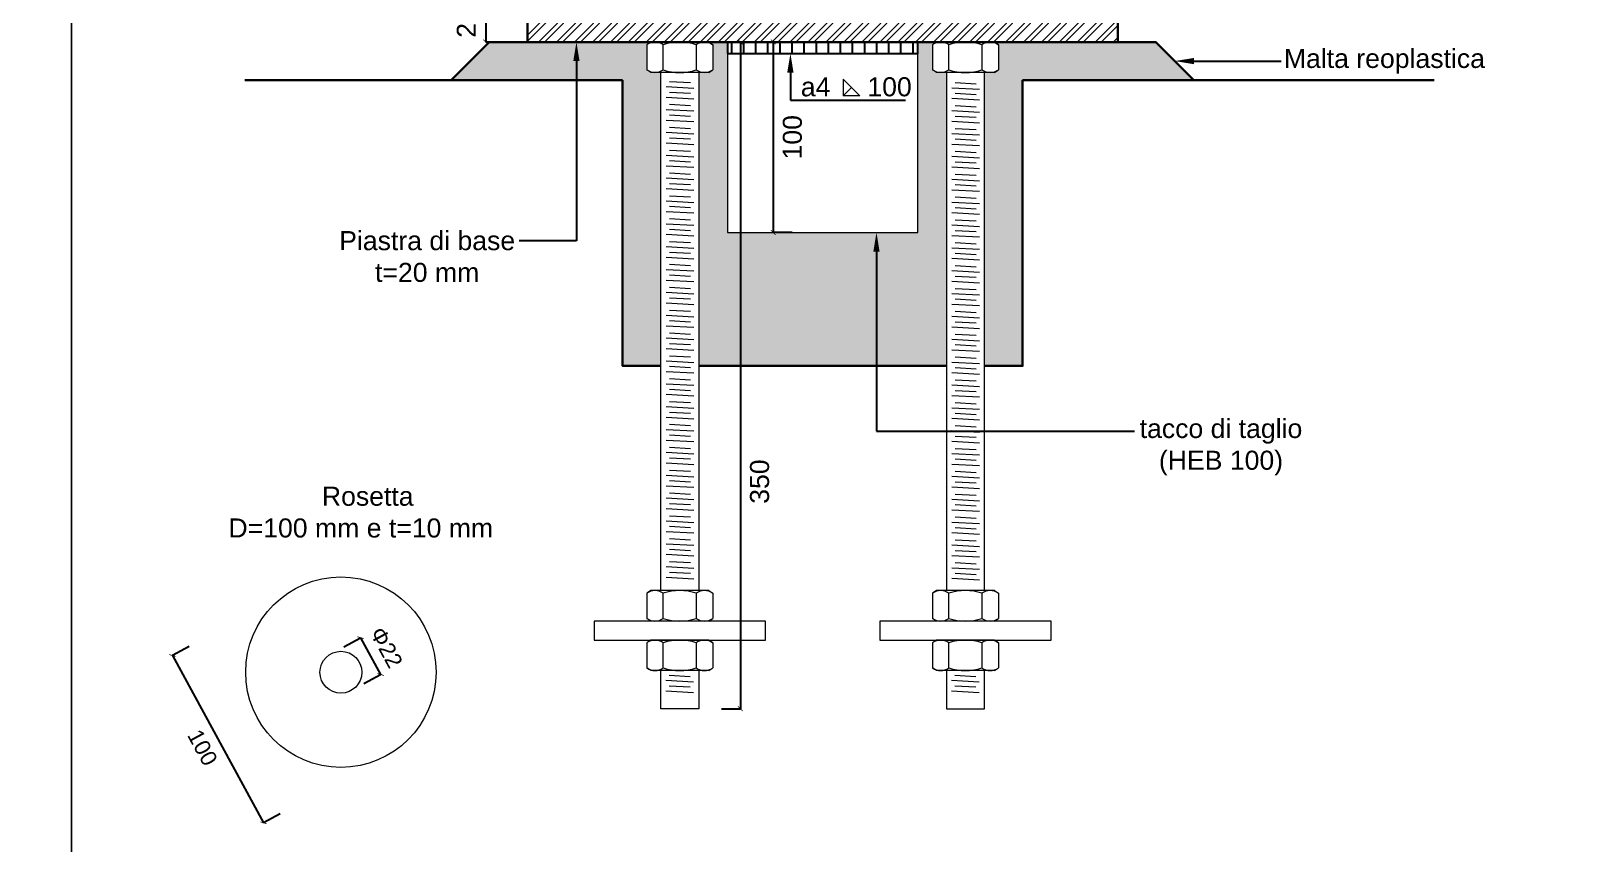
# Model space of a CAD drawing. Header units: millimetres. Extents: x 1415 to 3549, y 2194 to 4677.
# Drawn here: x 1790.36 to 1791.179, y 2312.454 to 2312.881 of the extents above; entities that cross this region are included whole.
import ezdxf
from ezdxf import colors
from ezdxf.entities.mleader import LeaderData, LeaderLine
from ezdxf.math import Vec2, Vec3

# ---------------------------------------------------------------- set-up
doc = ezdxf.new("R2010")
doc.units = ezdxf.units.MM
doc.linetypes.add('DASHDOT', pattern=[1, 0.5, -0.25, 0, -0.25])
doc.layers.get('0').update_dxf_attribs({"plot": 0})
for name, color, linetype, lineweight in [('bulloni', 170, 'Continuous', 15), ('giunti', 7, 'Continuous', 15), ('Layer3', 7, 'Continuous', 15), ('Layer4', 7, 'Continuous', 15), ('quote', 252, 'Continuous', 5), ('sezionato particolari', 7, 'Continuous', 30)]:
    doc.layers.add(name, color=color, linetype=linetype, lineweight=lineweight)
doc.layers.add('retini', color=7, linetype='DASHDOT', lineweight=9, true_color=0x636466)
doc.layers.add('saldatura', color=6, linetype='Continuous')
doc.styles.get("Standard").update_dxf_attribs({"font": 'arial.ttf'})
doc.dimstyles.new('quote acciaio', dxfattribs={"dimtxt": 0.01, "dimasz": 0.0025, "dimexe": 0, "dimexo": 0, "dimgap": 0.005, "dimtad": 2, "dimdec": 0, "dimlfac": 1000, "dimzin": 0, "dimdsep": 46, "dimtxsty": 'Standard', "dimblk": 'ARCHTICK', "dimcen": 0, "dimclre": 252, "dimadec": 0, "dimazin": 0, "dimtfac": 1, "dimtdec": 0, "dimtofl": 0, "dimtmove": 0, "dimatfit": 3, "dimfxl": 0.01, "dimfxlon": 1, "dimtolj": 1, "dimtzin": 0, "dimarcsym": 0})

# ---------------------------------------------------------------- blocks, each defined once
blk = doc.blocks.new('_ArchTick')
at = {"color": 0, "linetype": 'ByBlock', "const_width": 0.15}
blk.add_lwpolyline([(-0.5, -0.5), (0.5, 0.5)], dxfattribs=at)
blk = doc.blocks.new('*D940')
at = {"layer": 'Defpoints', "color": 0, "transparency": 16777216}
for p in [(1790.62004, 2312.89539), (1790.59815, 2312.87539), (1790.62004, 2312.87539)]:
    blk.add_point(p, dxfattribs=at)
at = {"layer": 'quote', "color": 252, "lineweight": -2, "transparency": 16777216}
for p, q in [((1790.60815, 2312.89539), (1790.59815, 2312.89539)), ((1790.60815, 2312.87539), (1790.59815, 2312.87539))]:
    blk.add_line(p, q, dxfattribs=at)
at = {"layer": 'quote', "color": 0, "linetype": 'Continuous', "lineweight": -2, "transparency": 16777216}
blk.add_line((1790.59815, 2312.89539), (1790.59815, 2312.87539), dxfattribs=at)
at = {"layer": 'quote', "color": 0, "lineweight": -2, "transparency": 16777216, "xscale": 0.0025, "yscale": 0.0025, "zscale": 0.0025}
for p, rotation in [((1790.59815, 2312.89539), 90), ((1790.59815, 2312.87539), 270)]:
    blk.add_blockref('_ArchTick', p, dxfattribs=dict(at, rotation=rotation))
at = {"layer": 'quote', "color": 0, "transparency": 16777216, "insert": (1790.58805, 2312.88539), "char_height": 0.01, "attachment_point": 5, "rotation": 90}
blk.add_mtext('\\A1;20', dxfattribs=at)
blk = doc.blocks.new('*D936')
at = {"layer": 'Defpoints', "color": 0, "transparency": 16777216}
for p in [(1790.71004, 2312.87539), (1790.71004, 2312.52539), (1790.73189, 2312.52539)]:
    blk.add_point(p, dxfattribs=at)
at = {"layer": 'quote', "color": 252, "lineweight": -2, "transparency": 16777216}
for p, q in [((1790.72189, 2312.87539), (1790.73189, 2312.87539)), ((1790.72189, 2312.52539), (1790.73189, 2312.52539))]:
    blk.add_line(p, q, dxfattribs=at)
at = {"layer": 'quote', "color": 0, "linetype": 'Continuous', "lineweight": -2, "transparency": 16777216}
blk.add_line((1790.73189, 2312.87539), (1790.73189, 2312.52539), dxfattribs=at)
at = {"layer": 'quote', "color": 0, "lineweight": -2, "transparency": 16777216, "xscale": 0.0025, "yscale": 0.0025, "zscale": 0.0025}
for p, rotation in [((1790.73189, 2312.87539), 90), ((1790.73189, 2312.52539), 270)]:
    blk.add_blockref('_ArchTick', p, dxfattribs=dict(at, rotation=rotation))
at = {"layer": 'quote', "color": 0, "transparency": 16777216, "insert": (1790.742, 2312.64461), "char_height": 0.01, "attachment_point": 5, "rotation": 90}
blk.add_mtext('\\A1;350', dxfattribs=at)
blk = doc.blocks.new('*D949')
at = {"layer": 'Defpoints', "color": 0, "transparency": 16777216}
for p in [(1790.74912, 2312.87539), (1790.74912, 2312.77539), (1790.77504, 2312.77539)]:
    blk.add_point(p, dxfattribs=at)
at = {"layer": 'quote', "color": 0, "linetype": 'Continuous', "lineweight": -2, "transparency": 16777216}
blk.add_line((1790.74912, 2312.87539), (1790.74912, 2312.77539), dxfattribs=at)
at = {"layer": 'quote', "color": 252, "lineweight": -2, "transparency": 16777216}
blk.add_line((1790.75912, 2312.77539), (1790.74912, 2312.77539), dxfattribs=at)
at = {"layer": 'quote', "color": 0, "lineweight": -2, "transparency": 16777216, "xscale": 0.0025, "yscale": 0.0025, "zscale": 0.0025}
for p, rotation in [((1790.74912, 2312.87539), 90), ((1790.74912, 2312.77539), 270)]:
    blk.add_blockref('_ArchTick', p, dxfattribs=dict(at, rotation=rotation))
at = {"layer": 'quote', "color": 0, "transparency": 16777216, "insert": (1790.75922, 2312.82539), "char_height": 0.01, "attachment_point": 5, "rotation": 90}
blk.add_mtext('\\A1;100', dxfattribs=at)
blk = doc.blocks.new('*D1420')
at = {"layer": 'Defpoints', "color": 0, "transparency": 16777216}
for p in [(1790.51688, 2312.55419), (1790.54299, 2312.54334), (1790.5274, 2312.53486)]:
    blk.add_point(p, dxfattribs=at)
at = {"layer": 'quote', "color": 252, "lineweight": -2, "transparency": 16777216}
for p, q in [((1790.52369, 2312.55789), (1790.53247, 2312.56267)), ((1790.5342, 2312.53856), (1790.54299, 2312.54334))]:
    blk.add_line(p, q, dxfattribs=at)
at = {"layer": 'quote', "color": 0, "linetype": 'Continuous', "lineweight": -2, "transparency": 16777216}
blk.add_line((1790.53247, 2312.56267), (1790.54299, 2312.54334), dxfattribs=at)
at = {"layer": 'quote', "color": 0, "lineweight": -2, "transparency": 16777216, "xscale": 0.0025, "yscale": 0.0025, "zscale": 0.0025}
for p, rotation in [((1790.53247, 2312.56267), 118.5515052048096), ((1790.54299, 2312.54334), 298.5515052048096)]:
    blk.add_blockref('_ArchTick', p, dxfattribs=dict(at, rotation=rotation))
at = {"layer": 'quote', "color": 0, "transparency": 16777216, "insert": (1790.54602, 2312.55752), "char_height": 0.01, "width": 0.0143727, "attachment_point": 5, "rotation": 298.55151}
blk.add_mtext('\\A1;{\\H0.83333x;Φ22}', dxfattribs=at)
blk = doc.blocks.new('*D1421')
at = {"layer": 'Defpoints', "color": 0, "transparency": 16777216}
for p in [(1790.49824, 2312.58844), (1790.54604, 2312.50061), (1790.48149, 2312.46548)]:
    blk.add_point(p, dxfattribs=at)
at = {"layer": 'quote', "color": 252, "lineweight": -2, "transparency": 16777216}
for p, q in [((1790.44248, 2312.5581), (1790.43369, 2312.55332)), ((1790.49027, 2312.47026), (1790.48149, 2312.46548))]:
    blk.add_line(p, q, dxfattribs=at)
at = {"layer": 'quote', "color": 0, "linetype": 'Continuous', "lineweight": -2, "transparency": 16777216}
blk.add_line((1790.43369, 2312.55332), (1790.48149, 2312.46548), dxfattribs=at)
at = {"layer": 'quote', "color": 0, "lineweight": -2, "transparency": 16777216, "xscale": 0.0025, "yscale": 0.0025, "zscale": 0.0025}
for p, rotation in [((1790.43369, 2312.55332), 118.5515052048096), ((1790.48149, 2312.46548), 298.5515052048096)]:
    blk.add_blockref('_ArchTick', p, dxfattribs=dict(at, rotation=rotation))
at = {"layer": 'quote', "color": 0, "transparency": 16777216, "insert": (1790.44946, 2312.50498), "char_height": 0.01, "width": 0.0143727, "attachment_point": 5, "rotation": 298.55151}
blk.add_mtext('\\A1;{\\H0.83333x;100}', dxfattribs=at)
blk = doc.blocks.new('*U1446')
at = {"layer": 'bulloni'}
for p, q in [((-0.08225, 0.00215), (-0.06781, 0.00134)), ((-0.08058, 0.00483), (-0.06947, 0.00421)), ((0.06781, 0.00153), (0.08225, 0.00072)), ((0.06947, 0.00421), (0.08058, 0.00359)), ((-0.08225, -0.00341), (-0.06781, -0.00421)), ((-0.08058, -0.00072), (-0.06947, -0.00134)), ((0.06781, -0.00403), (0.08225, -0.00483)), ((0.06947, -0.00134), (0.08058, -0.00196))]:
    blk.add_line(p, q, dxfattribs=at)
blk = doc.blocks.new('*U1447')
at = {"layer": 'retini', "color": 0, "linetype": 'ByBlock', "lineweight": -2, "transparency": 16777216}
for p in [(0, 0), (0, -0.012), (0, -0.024), (0, -0.036), (0, -0.048), (0, -0.06), (0, -0.072), (0, -0.084), (0, -0.096), (0, -0.108), (0, -0.12), (0, -0.132), (0, -0.144), (0, -0.156), (0, -0.168), (0, -0.18), (0, -0.192), (0, -0.204), (0, -0.216), (0, -0.228), (0, -0.24), (0, -0.252)]:
    blk.add_blockref('*U1446', p, dxfattribs=at)

msp = doc.modelspace()

# ---------------------------------------------------------------- hatches: boundary and pattern name
at = {"layer": 'retini', "lineweight": 15}
h = msp.add_hatch(dxfattribs=at)
h.set_pattern_fill('AR-SAND', color=256, scale=0.0001)
h.set_pattern_definition([(37.5, (0, 0), (-0.0001600031296, 0.0048941323733), [0, -0.0038608, 0, -0.004318, 0, -0.0041275]), (7.5, (0, 0), (0.004495232831, 0.007168251006), [0, -0.0020828, 0, -0.0034798, 0, -0.0013335]), (327.5, (-0.003124, 0), (0.0079099237024, 1.4371847e-05), [0, -0.00127, 0, -0.004572, 0, -0.005969]), (317.5, (-0.003124, 0), (0.007635564525, 0.002229293233), [0, -0.000635, 0, -0.0029972, 0, -0.003429])])
h.paths.add_polyline_path([(1790.68272, 2312.874, -0.018344), (1790.68317, 2312.8743), (1790.68482, 2312.87539), (1790.62004, 2312.87539), (1790.60004, 2312.87539), (1790.58004, 2312.85539), (1790.67004, 2312.85539), (1790.67004, 2312.70539), (1790.69004, 2312.70539), (1790.69004, 2312.85939), (1790.68482, 2312.85939), (1790.68317, 2312.86049, -0.018344), (1790.68272, 2312.86079)])
h.paths.add_polyline_path([(1790.95004, 2312.87539), (1790.93004, 2312.87539), (1790.86526, 2312.87539), (1790.86691, 2312.8743, -0.018344), (1790.86736, 2312.874), (1790.86736, 2312.86079, -0.018344), (1790.86691, 2312.86049), (1790.86526, 2312.85939), (1790.86004, 2312.85939), (1790.86004, 2312.70539), (1790.88004, 2312.70539), (1790.88004, 2312.85539), (1790.97004, 2312.85539)])
h.paths.add_polyline_path([(1790.72504, 2312.87539), (1790.71526, 2312.87539), (1790.71691, 2312.8743, -0.018344), (1790.71736, 2312.874), (1790.71736, 2312.86079, -0.018344), (1790.71691, 2312.86049), (1790.71526, 2312.85939), (1790.71004, 2312.85939), (1790.71004, 2312.70539), (1790.73004, 2312.70539), (1790.77504, 2312.70539), (1790.82004, 2312.70539), (1790.84004, 2312.70539), (1790.84004, 2312.85939), (1790.83482, 2312.85939), (1790.83317, 2312.86049, -0.018344), (1790.83272, 2312.86079), (1790.83272, 2312.874, -0.018344), (1790.83317, 2312.8743), (1790.83482, 2312.87539), (1790.82504, 2312.87539), (1790.82504, 2312.77539), (1790.72504, 2312.77539)])
h.paths.add_polyline_path([(1791.29354, 2312.77279), (1791.31408, 2312.77279), (1791.31408, 2312.79339), (1791.29354, 2312.79339)], flags=9)
h.paths.add_polyline_path([(1791.40464, 2312.80268), (1791.43295, 2312.80268), (1791.43295, 2312.82329), (1791.40464, 2312.82329)], flags=9)
h.paths.add_polyline_path([(1791.24396, 2312.63973), (1791.24396, 2312.66803), (1791.22335, 2312.66803), (1791.22335, 2312.63973)], flags=9)
h.paths.add_polyline_path([(1791.20701, 2312.54519), (1791.20701, 2312.5735), (1791.1864, 2312.5735), (1791.1864, 2312.54519)], flags=9)
h.paths.add_polyline_path([(1791.41502, 2313.06731), (1791.44333, 2313.06731), (1791.44333, 2313.08791), (1791.41502, 2313.08791)], flags=9)
h.paths.add_polyline_path([(1790.76101, 2313.13372), (1790.78932, 2313.13372), (1790.78932, 2313.15432), (1790.76101, 2313.15432)], flags=9)
h.paths.add_polyline_path([(1790.78563, 2313.04071), (1790.7984, 2313.04071), (1790.7984, 2313.06131), (1790.78563, 2313.06131)], flags=9)
h.paths.add_polyline_path([(1790.59842, 2312.94081), (1790.59842, 2312.96912), (1790.57782, 2312.96912), (1790.57782, 2312.94081)], flags=9)
h.paths.add_polyline_path([(1790.59842, 2312.87525), (1790.59842, 2312.89579), (1790.57782, 2312.89579), (1790.57782, 2312.87525)], flags=9)
h.paths.add_polyline_path([(1790.61017, 2313.03244), (1790.63071, 2313.03244), (1790.63071, 2313.05305), (1790.61017, 2313.05305)], flags=9)
h.paths.add_polyline_path([(1790.64982, 2313.17595), (1790.67036, 2313.17595), (1790.67036, 2313.19656), (1790.64982, 2313.19656)], flags=9)
h.paths.add_polyline_path([(1790.76046, 2313.17595), (1790.78877, 2313.17595), (1790.78877, 2313.19656), (1790.76046, 2313.19656)], flags=9)
h.paths.add_polyline_path([(1790.87982, 2313.17595), (1790.90036, 2313.17595), (1790.90036, 2313.19656), (1790.87982, 2313.19656)], flags=9)
h.paths.add_polyline_path([(1790.75237, 2312.6305), (1790.75237, 2312.6588), (1790.73177, 2312.6588), (1790.73177, 2312.6305)], flags=9)
h.paths.add_polyline_path([(1790.79552, 2312.81081), (1790.79552, 2312.83912), (1790.77491, 2312.83912), (1790.77491, 2312.81081)], flags=25)
h.paths.add_polyline_path([(1790.95275, 2313.0634), (1791.01367, 2313.0634), (1791.01367, 2313.08401), (1790.95275, 2313.08401)], flags=9)
h.paths.add_polyline_path([(1790.93349, 2313.01707), (1791.17451, 2313.01707), (1791.17451, 2313.03768), (1790.93349, 2313.03768)], flags=9)
h.paths.add_polyline_path([(1791.01532, 2312.85632), (1791.12592, 2312.85632), (1791.12592, 2312.87693), (1791.01532, 2312.87693)], flags=9)
h.paths.add_polyline_path([(1790.97828, 2312.91623), (1791.12536, 2312.91623), (1791.12536, 2312.93684), (1790.97828, 2312.93684)], flags=9)
h.paths.add_polyline_path([(1790.51847, 2312.74395), (1790.61588, 2312.74395), (1790.61588, 2312.78126), (1790.51847, 2312.78126)], flags=9)
h.paths.add_polyline_path([(1790.91085, 2312.6452), (1791.00128, 2312.6452), (1791.00128, 2312.68265), (1790.91085, 2312.68265)], flags=9)
h.paths.add_polyline_path([(1790.43549, 2312.51168), (1790.44717, 2312.49023), (1790.46298, 2312.49884), (1790.45131, 2312.52029)], flags=9)
h.paths.add_polyline_path([(1790.40621, 2313.4842), (1790.62788, 2313.4842), (1790.62788, 2313.52164), (1790.40621, 2313.52164)], flags=9)
h.paths.add_polyline_path([(1790.45953, 2312.60977), (1790.6035, 2312.60977), (1790.6035, 2312.64709), (1790.45953, 2312.64709)], flags=9)
h.paths.add_polyline_path([(1790.89903, 2313.37471), (1791.12071, 2313.37471), (1791.12071, 2313.41216), (1790.89903, 2313.41216)], flags=9)
h.paths.add_polyline_path([(1790.49913, 2312.35907), (1790.66331, 2312.35907), (1790.66331, 2312.37968), (1790.49913, 2312.37968)], flags=9)
h.paths.add_polyline_path([(1791.34896, 2312.83858), (1791.51429, 2312.83858), (1791.51429, 2312.85919), (1791.34896, 2312.85919)], flags=9)
h.paths.add_polyline_path([(1791.33447, 2314.03843), (1791.45205, 2314.03843), (1791.45205, 2314.05904), (1791.33447, 2314.05904)], flags=9)
h.paths.add_polyline_path([(1790.72609, 2313.21243), (1790.81961, 2313.21243), (1790.81961, 2313.23304), (1790.72609, 2313.23304)], flags=9)
h.paths.add_polyline_path([(1791.35754, 2313.43502), (1791.37189, 2313.43502), (1791.37189, 2313.45563), (1791.35754, 2313.45563)], flags=9)
h.paths.add_polyline_path([(1791.35695, 2313.98466), (1791.37131, 2313.98466), (1791.37131, 2314.00527), (1791.35695, 2314.00527)], flags=9)
h.paths.add_polyline_path([(1791.62959, 2313.73092), (1791.62959, 2313.74524), (1791.60898, 2313.74524), (1791.60898, 2313.73092)], flags=9)
h.paths.add_polyline_path([(1791.22771, 2313.73034), (1791.22771, 2313.74466), (1791.2071, 2313.74466), (1791.2071, 2313.73034)], flags=9)
h.paths.add_polyline_path([(1790.68429, 2314.03356), (1790.77778, 2314.03356), (1790.77778, 2314.05416), (1790.68429, 2314.05416)], flags=9)
h.paths.add_polyline_path([(1791.3235, 2313.33826), (1791.53463, 2313.33826), (1791.53463, 2313.35886), (1791.3235, 2313.35886)], flags=9)
h.paths.add_polyline_path([(1790.83508, 2314.08605), (1791.34188, 2314.08605), (1791.34188, 2314.15044), (1790.83508, 2314.15044)], flags=9)
at = {"layer": 'retini', "transparency": 33554687}
h = msp.add_hatch(dxfattribs=at)
h.set_pattern_fill('ANSI32', color=256, scale=0.0007)
h.set_pattern_definition([(45, (0, 0), (-0.004714634464, 0.004714634464), []), (45, (0.003143, 0), (-0.004714634464, 0.004714634464), [])])
h.paths.add_polyline_path([(1790.62004, 2312.89539), (1790.62004, 2312.87539), (1790.93004, 2312.87539), (1790.93004, 2312.89539)])
at = {"layer": 'saldatura'}
h = msp.add_hatch(dxfattribs=at)
h.set_pattern_fill('ANSI31', color=256, scale=0.002, angle=225)
h.set_pattern_definition([(270, (5.615314, 0.022693), (0.00635, -9e-19), [])])
h.paths.add_polyline_path([(1790.82504, 2312.87539), (1790.72504, 2312.87539), (1790.72504, 2312.86939), (1790.82504, 2312.86939)])

# ---------------------------------------------------------------- linework, layer by layer
at = {"layer": 'bulloni'}
for p, q in [((1790.68482, 2312.87539), (1790.68272, 2312.874)), ((1790.68272, 2312.874), (1790.68272, 2312.86079)), ((1790.71526, 2312.87539), (1790.68482, 2312.87539)), ((1790.69138, 2312.86079), (1790.69138, 2312.874)), ((1790.7087, 2312.874), (1790.7087, 2312.86079)), ((1790.71526, 2312.87539), (1790.71736, 2312.874)), ((1790.71736, 2312.874), (1790.71736, 2312.86079)), ((1790.83482, 2312.87539), (1790.83272, 2312.874)), ((1790.83272, 2312.874), (1790.83272, 2312.86079)), ((1790.86526, 2312.87539), (1790.83482, 2312.87539)), ((1790.84138, 2312.86079), (1790.84138, 2312.874)), ((1790.8587, 2312.874), (1790.8587, 2312.86079)), ((1790.86526, 2312.87539), (1790.86736, 2312.874)), ((1790.86736, 2312.874), (1790.86736, 2312.86079)), ((1790.68482, 2312.85939), (1790.68272, 2312.86079)), ((1790.71526, 2312.85939), (1790.68482, 2312.85939)), ((1790.71526, 2312.85939), (1790.71736, 2312.86079)), ((1790.83482, 2312.85939), (1790.83272, 2312.86079)), ((1790.86526, 2312.85939), (1790.83482, 2312.85939)), ((1790.86526, 2312.85939), (1790.86736, 2312.86079)), ((1790.68482, 2312.58739), (1790.68272, 2312.586)), ((1790.68272, 2312.586), (1790.68272, 2312.57279)), ((1790.71526, 2312.58739), (1790.68482, 2312.58739)), ((1790.69138, 2312.57279), (1790.69138, 2312.586)), ((1790.7087, 2312.586), (1790.7087, 2312.57279)), ((1790.71526, 2312.58739), (1790.71736, 2312.586)), ((1790.71736, 2312.586), (1790.71736, 2312.57279)), ((1790.83482, 2312.58739), (1790.83272, 2312.586)), ((1790.83272, 2312.586), (1790.83272, 2312.57279)), ((1790.86526, 2312.58739), (1790.83482, 2312.58739)), ((1790.84138, 2312.57279), (1790.84138, 2312.586)), ((1790.8587, 2312.586), (1790.8587, 2312.57279)), ((1790.86526, 2312.58739), (1790.86736, 2312.586)), ((1790.86736, 2312.586), (1790.86736, 2312.57279)), ((1790.68482, 2312.57139), (1790.68272, 2312.57279)), ((1790.71526, 2312.57139), (1790.68482, 2312.57139)), ((1790.71526, 2312.57139), (1790.71736, 2312.57279)), ((1790.83482, 2312.57139), (1790.83272, 2312.57279)), ((1790.86526, 2312.57139), (1790.83482, 2312.57139)), ((1790.86526, 2312.57139), (1790.86736, 2312.57279)), ((1790.68482, 2312.56139), (1790.68272, 2312.56)), ((1790.71526, 2312.56139), (1790.68482, 2312.56139)), ((1790.71526, 2312.56139), (1790.71736, 2312.56)), ((1790.83482, 2312.56139), (1790.83272, 2312.56)), ((1790.86526, 2312.56139), (1790.83482, 2312.56139)), ((1790.86526, 2312.56139), (1790.86736, 2312.56)), ((1790.68272, 2312.56), (1790.68272, 2312.54679)), ((1790.69138, 2312.54679), (1790.69138, 2312.56)), ((1790.7087, 2312.56), (1790.7087, 2312.54679)), ((1790.71736, 2312.56), (1790.71736, 2312.54679)), ((1790.83272, 2312.56), (1790.83272, 2312.54679)), ((1790.84138, 2312.54679), (1790.84138, 2312.56)), ((1790.8587, 2312.56), (1790.8587, 2312.54679)), ((1790.86736, 2312.56), (1790.86736, 2312.54679)), ((1790.68482, 2312.54539), (1790.68272, 2312.54679)), ((1790.71526, 2312.54539), (1790.68482, 2312.54539)), ((1790.71526, 2312.54539), (1790.71736, 2312.54679)), ((1790.83482, 2312.54539), (1790.83272, 2312.54679)), ((1790.86526, 2312.54539), (1790.83482, 2312.54539)), ((1790.86526, 2312.54539), (1790.86736, 2312.54679)), ((1790.69282, 2312.5403), (1790.70726, 2312.53949)), ((1790.69448, 2312.54299), (1790.70559, 2312.54237)), ((1790.69448, 2312.53743), (1790.70559, 2312.53681)), ((1790.84282, 2312.5403), (1790.85726, 2312.53949)), ((1790.84448, 2312.54299), (1790.85559, 2312.54237)), ((1790.84448, 2312.53743), (1790.85559, 2312.53681)), ((1790.69282, 2312.53475), (1790.70726, 2312.53394)), ((1790.84282, 2312.53475), (1790.85726, 2312.53394))]:
    msp.add_line(p, q, dxfattribs=at)
for points in [[(1790.69004, 2312.58739), (1790.69004, 2312.85939)], [(1790.71004, 2312.85939), (1790.71004, 2312.58739)], [(1790.84004, 2312.85939), (1790.84004, 2312.58739)], [(1790.86004, 2312.58739), (1790.86004, 2312.85939)], [(1790.71004, 2312.54539), (1790.71004, 2312.52539), (1790.71004, 2312.52539), (1790.71004, 2312.52539), (1790.69004, 2312.52539), (1790.69004, 2312.52539), (1790.69004, 2312.52539), (1790.69004, 2312.54539)], [(1790.84004, 2312.54539), (1790.84004, 2312.52539), (1790.84004, 2312.52539), (1790.84004, 2312.52539), (1790.86004, 2312.52539), (1790.86004, 2312.52539), (1790.86004, 2312.52539), (1790.86004, 2312.54539)]]:
    msp.add_lwpolyline(points, dxfattribs=at)
for centre, radius, start, end in [((1790.68705, 2312.86798), 0.00741, 54.26215, 125.73785), ((1790.70004, 2312.84783), 0.02756, 71.68582, 108.31418), ((1790.71303, 2312.86798), 0.00741, 54.26215, 125.73785), ((1790.83705, 2312.86798), 0.00741, 54.26215, 125.73785), ((1790.85004, 2312.84783), 0.02756, 71.68582, 108.31418), ((1790.86303, 2312.86798), 0.00741, 54.26215, 125.73785), ((1790.68705, 2312.86681), 0.00741, 234.26215, 305.73785), ((1790.70004, 2312.88695), 0.02756, 251.68582, 288.31418), ((1790.71303, 2312.86681), 0.00741, 234.26215, 305.73785), ((1790.83705, 2312.86681), 0.00741, 234.26215, 305.73785), ((1790.85004, 2312.88695), 0.02756, 251.68582, 288.31418), ((1790.86303, 2312.86681), 0.00741, 234.26215, 305.73785), ((1790.68705, 2312.57998), 0.00741, 54.26215, 125.73785), ((1790.70004, 2312.55983), 0.02756, 71.68582, 108.31418), ((1790.71303, 2312.57998), 0.00741, 54.26215, 125.73785), ((1790.83705, 2312.57998), 0.00741, 54.26215, 125.73785), ((1790.85004, 2312.55983), 0.02756, 71.68582, 108.31418), ((1790.86303, 2312.57998), 0.00741, 54.26215, 125.73785), ((1790.68705, 2312.57881), 0.00741, 234.26215, 305.73785), ((1790.70004, 2312.59895), 0.02756, 251.68582, 288.31418), ((1790.71303, 2312.57881), 0.00741, 234.26215, 305.73785), ((1790.83705, 2312.57881), 0.00741, 234.26215, 305.73785), ((1790.85004, 2312.59895), 0.02756, 251.68582, 288.31418), ((1790.86303, 2312.57881), 0.00741, 234.26215, 305.73785), ((1790.68705, 2312.55398), 0.00741, 54.26215, 125.73785), ((1790.70004, 2312.53383), 0.02756, 71.68582, 108.31418), ((1790.71303, 2312.55398), 0.00741, 54.26215, 125.73785), ((1790.83705, 2312.55398), 0.00741, 54.26215, 125.73785), ((1790.85004, 2312.53383), 0.02756, 71.68582, 108.31418), ((1790.86303, 2312.55398), 0.00741, 54.26215, 125.73785), ((1790.68705, 2312.55281), 0.00741, 234.26215, 305.73785), ((1790.70004, 2312.57295), 0.02756, 251.68582, 288.31418), ((1790.71303, 2312.55281), 0.00741, 234.26215, 305.73785), ((1790.83705, 2312.55281), 0.00741, 234.26215, 305.73785), ((1790.85004, 2312.57295), 0.02756, 251.68582, 288.31418), ((1790.86303, 2312.55281), 0.00741, 234.26215, 305.73785)]:
    msp.add_arc(centre, radius, start, end, dxfattribs=at)
at = {"layer": 'giunti'}
for points in [[(1790.74504, 2312.57139), (1790.65504, 2312.57139)], [(1790.65504, 2312.57139), (1790.65504, 2312.56139), (1790.74504, 2312.56139), (1790.74504, 2312.57139)], [(1790.89504, 2312.57139), (1790.80504, 2312.57139)], [(1790.80504, 2312.57139), (1790.80504, 2312.56139), (1790.89504, 2312.56139), (1790.89504, 2312.57139)]]:
    msp.add_lwpolyline(points, dxfattribs=at)
for radius in [0.05, 0.011]:
    msp.add_circle((1790.52214, 2312.54453), radius, dxfattribs=at)
at = {"layer": 'Layer3'}
for points in [[(1788.7096, 2314.18968), (1790.38074, 2314.18968), (1790.38074, 2312.20923), (1788.7096, 2312.20923)], [(1790.38074, 2314.18968), (1791.6796, 2314.18968), (1791.6796, 2312.20923), (1790.38074, 2312.20923)]]:
    msp.add_lwpolyline(points, close=True, dxfattribs=at)
msp.add_lwpolyline([(1790.72504, 2312.87539), (1790.72504, 2312.77539), (1790.82504, 2312.77539), (1790.82504, 2312.87539)], dxfattribs=at)
at = {"layer": 'quote', "lineweight": 20}
for points in [[(1790.78584, 2312.85594), (1790.78584, 2312.8472)], [(1790.78584, 2312.85594), (1790.79458, 2312.8472), (1790.79021, 2312.85157), (1790.78584, 2312.8472)], [(1790.79458, 2312.8472), (1790.78584, 2312.8472)]]:
    msp.add_lwpolyline(points, dxfattribs=at)
at = {"layer": 'saldatura'}
msp.add_lwpolyline([(1790.72504, 2312.86939), (1790.82504, 2312.86939), (1790.82504, 2312.87539), (1790.72504, 2312.87539)], close=True, dxfattribs=at)
at = {"layer": 'sezionato particolari'}
for points in [[(1790.62004, 2312.89539), (1790.62004, 2312.87539), (1790.93004, 2312.87539), (1790.93004, 2312.89539), (1790.62004, 2312.89539)], [(1790.58004, 2312.85539), (1790.60004, 2312.87539), (1790.62004, 2312.87539)], [(1790.97004, 2312.85539), (1790.95004, 2312.87539), (1790.93004, 2312.87539)], [(1790.58004, 2312.85539), (1790.47168, 2312.85539)], [(1790.67004, 2312.85539), (1790.58004, 2312.85539)], [(1790.67004, 2312.85539), (1790.67004, 2312.70539), (1790.67004, 2312.70539)], [(1790.97004, 2312.85539), (1790.88004, 2312.85539)], [(1790.88004, 2312.85539), (1790.88004, 2312.70539), (1790.88004, 2312.70539)], [(1790.97004, 2312.85539), (1791.09615, 2312.85539)], [(1790.69004, 2312.70539), (1790.67004, 2312.70539)], [(1790.77504, 2312.70539), (1790.73004, 2312.70539), (1790.71004, 2312.70539)], [(1790.77504, 2312.70539), (1790.82004, 2312.70539), (1790.84004, 2312.70539)], [(1790.86004, 2312.70539), (1790.88004, 2312.70539)]]:
    msp.add_lwpolyline(points, dxfattribs=at)

# ---------------------------------------------------------------- block references
at = {"layer": 'retini'}
msp.add_blockref('*U1447', (1790.77517, 2312.84986), dxfattribs=at)

# ---------------------------------------------------------------- texts
at = {"layer": 'Layer4', "insert": (1790.4631, 2312.64194), "char_height": 0.01, "attachment_point": 1}
msp.add_mtext_dynamic_manual_height_columns('\\pxqc;Rosetta \\P\\pq*;D=100 mm e t=10 mm ', width=0.1462227, gutter_width=12.5, heights=[0], dxfattribs=at)

# ---------------------------------------------------------------- dimensions: what is measured, and where the dimension line sits
at = {"layer": 'quote'}
for base, p1, p2, picture, middle in [((1790.59815, 2312.87539), (1790.62004, 2312.89539), (1790.62004, 2312.87539), '*D940', (1790.59815, 2312.88539)), ((1790.73189, 2312.52539), (1790.71004, 2312.87539), (1790.71004, 2312.52539), '*D936', (1790.73189, 2312.64461))]:
    dim = msp.add_linear_dim(base=base, p1=p1, p2=p2, angle=90, dimstyle='quote acciaio', dxfattribs=at)
    dim.commit()
    dim.dimension.update_dxf_attribs({"geometry": picture, "text_midpoint": middle, "dimtype": 160})
dim = msp.add_linear_dim(base=(1790.74912, 2312.77539), p1=(1790.74912, 2312.87539), p2=(1790.77504, 2312.77539), angle=90, dimstyle='quote acciaio', dxfattribs=at)
dim.commit()
dim.dimension.update_dxf_attribs({"geometry": '*D949', "text_midpoint": (1790.75922, 2312.82539)})
for base, p1, p2, text, picture, middle in [((1790.48149, 2312.46548), (1790.49824, 2312.58844), (1790.54604, 2312.50061), '{\\H0.83333x;100}', '*D1421', (1790.45759, 2312.5094)), ((1790.54299, 2312.54334), (1790.51688, 2312.55419), (1790.5274, 2312.53486), '{\\H0.83333x;Φ22}', '*D1420', (1790.53773, 2312.55301))]:
    dim = msp.add_linear_dim(base=base, p1=p1, p2=p2, angle=298.55151, text=text, dimstyle='quote acciaio', dxfattribs=at)
    dim.commit()
    dim.dimension.update_dxf_attribs({"geometry": picture, "text_midpoint": middle, "dimtype": 160})

# ---------------------------------------------------------------- leaders
ml = msp.add_multileader_mtext('Standard', dxfattribs=at)
ml.set_content('Piastra di base t=20 mm', color=256)
ml.set_leader_properties()
ml.build(insert=Vec2(0, 0))
ml.multileader.update_dxf_attribs({"dogleg_length": 0.03, "arrow_head_size": 0.01})
ctx = ml.context
ctx.base_point, ctx.char_height, ctx.arrow_head_size, ctx.landing_gap_size, ctx.plane_origin = Vec3(1790.51905, 2312.77103), 0.01, 0.01, 0.003, Vec3(1790.6092, 2313.03539)
ctx.text_align_type = 1
notes = []
notes.append((ctx, [(0, (1, 1, 0), (1790.6458, 2312.77103), (-1, 0), 0.03, [(1, [(1790.6458, 2312.87539)], 0, [])])]))
ctx.mtext.insert, ctx.mtext.width, ctx.mtext.alignment, ctx.mtext.flow_direction = Vec3(1790.56743, 2312.77612), 0.1204631, 2, 5
ml = msp.add_multileader_mtext('Standard', dxfattribs=at)
ml.set_content('Malta reoplastica', color=256)
ml.set_leader_properties()
ml.build(insert=Vec2(0, 0))
ml.multileader.update_dxf_attribs({"dogleg_length": 0.03, "arrow_head_size": 0.01})
ctx = ml.context
ctx.base_point, ctx.char_height, ctx.arrow_head_size, ctx.landing_gap_size, ctx.plane_origin = Vec3(1791.01586, 2312.86539), 0.01, 0.01, 0.003, Vec3(1790.96004, 2313.01539)
ctx.text_align_type = 2
notes.append((ctx, [(1, (1, 1, 0), (1790.98586, 2312.86539), (1, 0), 0.03, [(1, [(1790.96004, 2312.86539)], 0, [])])]))
ctx.mtext.insert, ctx.mtext.alignment, ctx.mtext.flow_direction = Vec3(1791.12283, 2312.87178), 3, 5
ml = msp.add_multileader_mtext('Standard', dxfattribs=at)
ml.set_content('a4     100', color=256)
ml.set_leader_properties()
ml.build(insert=Vec2(0, 0))
ml.multileader.update_dxf_attribs({"text_left_attachment_type": 6, "text_right_attachment_type": 6, "dogleg_length": 0.03, "arrow_head_size": 0.01})
ctx = ml.context
ctx.base_point, ctx.char_height, ctx.arrow_head_size, ctx.landing_gap_size, ctx.plane_origin = Vec3(1790.76178, 2312.84489), 0.01, 0.01, 0.003, Vec3(1790.75815, 2312.81256)
ctx.left_attachment, ctx.right_attachment, ctx.text_align_type = 6, 6, 2
notes.append((ctx, [(0, (1, 1, 0), (1790.75815, 2312.84489), (1, 0), 0.00363, [(0, [(1790.75815, 2312.86939), (1790.75815, 2312.84489)], 0, [])])]))
ctx.mtext.insert, ctx.mtext.alignment, ctx.mtext.flow_direction = Vec3(1790.82186, 2312.85689), 3, 5
ml = msp.add_multileader_mtext('Standard', dxfattribs=at)
ml.set_content('tacco di taglio\\P(HEB 100)', color=256)
ml.set_leader_properties()
ml.build(insert=Vec2(0, 0))
ml.multileader.update_dxf_attribs({"dogleg_length": 0.03, "arrow_head_size": 0.01})
ctx = ml.context
ctx.base_point, ctx.char_height, ctx.arrow_head_size, ctx.landing_gap_size, ctx.plane_origin = Vec3(1790.9389, 2312.67103), 0.01, 0.01, 0.003, Vec3(1790.81164, 2312.93539)
ctx.text_align_type = 1
notes.append((ctx, [(0, (1, 1, 0), (1790.80334, 2312.67103), (1, 0), 0.13556, [(1, [(1790.80334, 2312.77539)], 0, [])])]))
ctx.mtext.insert, ctx.mtext.width, ctx.mtext.alignment, ctx.mtext.flow_direction = Vec3(1790.98423, 2312.6775), 0.1204631, 2, 5
for ctx, leaders in notes:
    for number, flags, end, landing, length, lines in leaders:
        leader = LeaderData()
        leader.index, (leader.has_last_leader_line, leader.has_dogleg_vector, leader.attachment_direction) = number, flags
        leader.last_leader_point, leader.dogleg_vector, leader.dogleg_length = Vec3(end), Vec3(landing), length
        for number, points, colour, breaks in lines:
            line = LeaderLine()
            line.index, line.vertices, line.color, line.breaks = number, Vec3.list(points), colors.encode_raw_color(colour), breaks
            leader.lines.append(line)
        ctx.leaders.append(leader)

doc.saveas('drawing.dxf')
